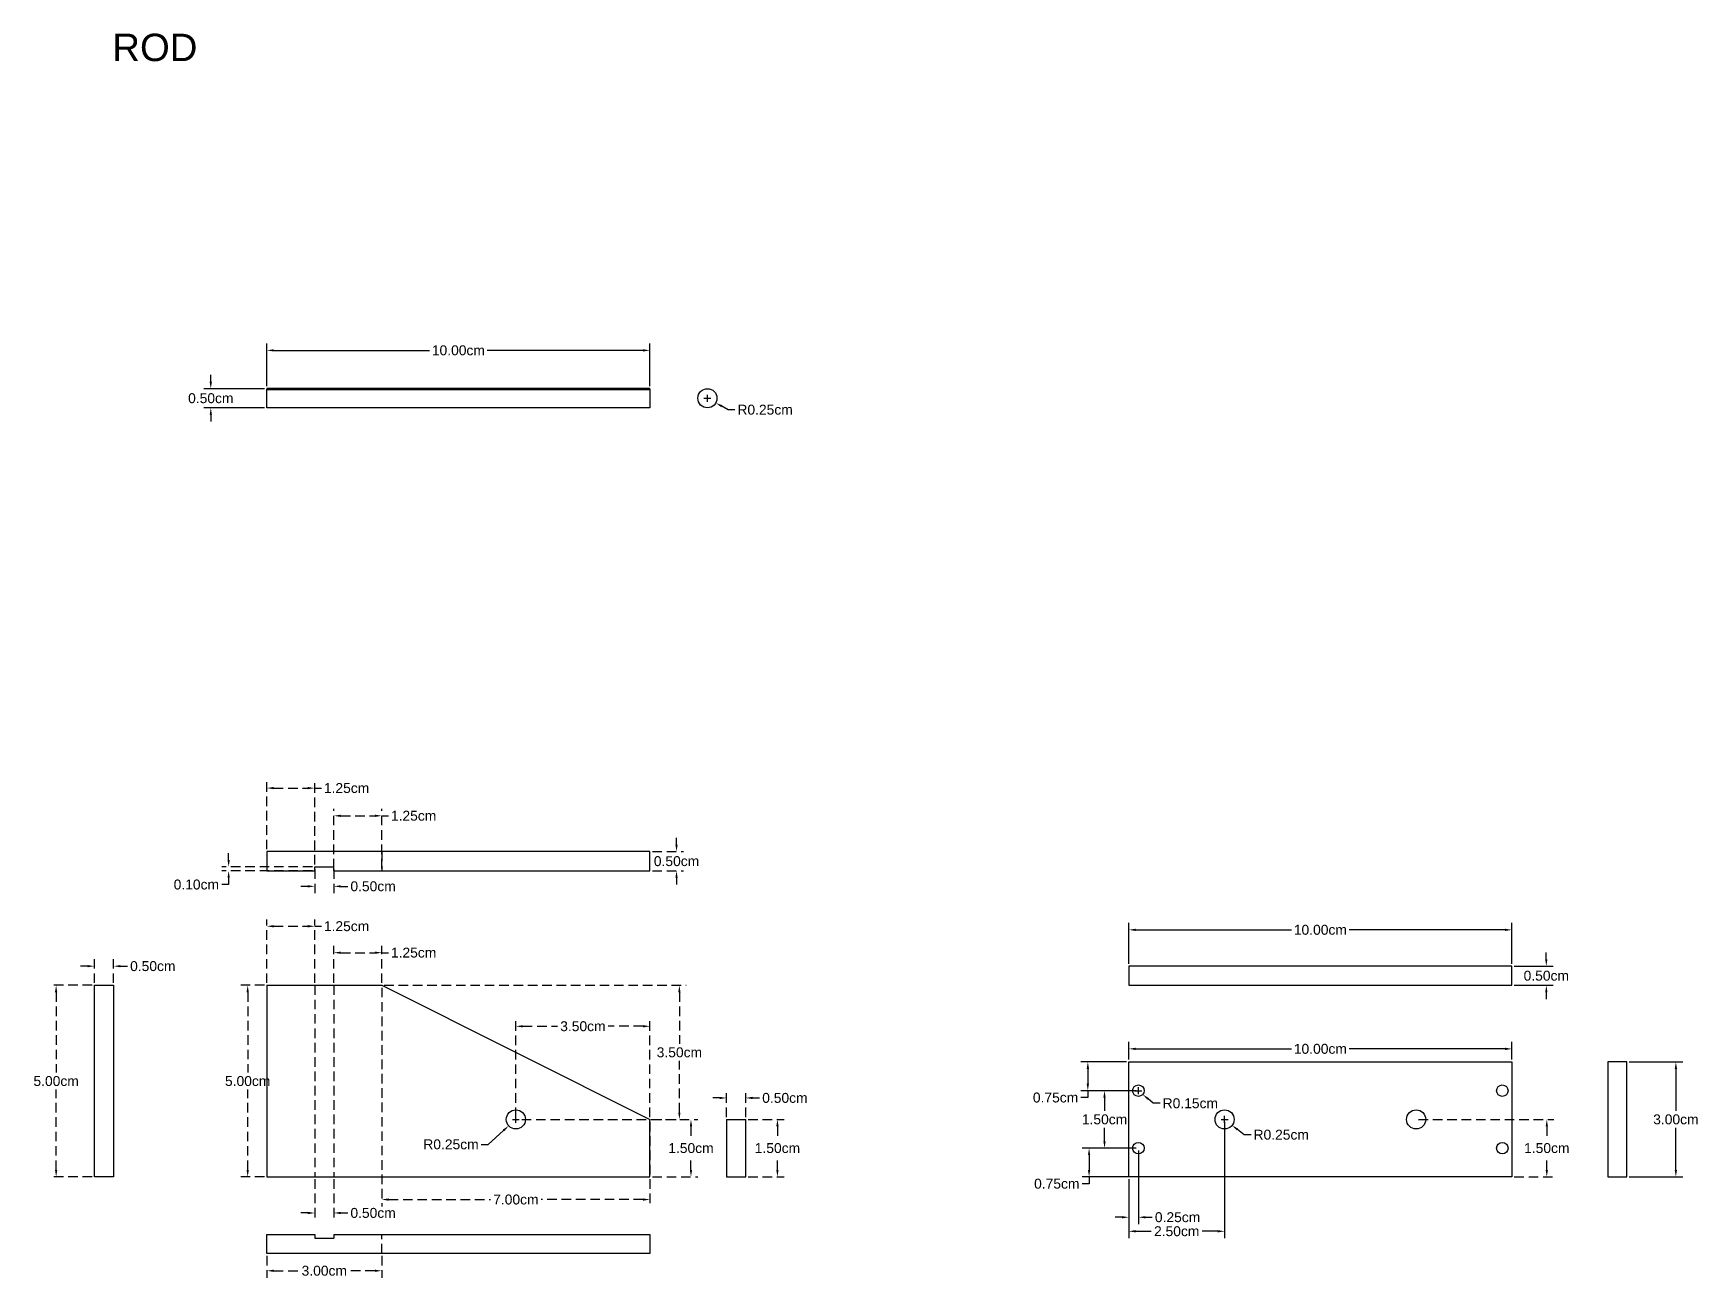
# Model space of a CAD drawing. Header units: inches. Extents: x 16 to 132, y 10 to 42.
# Drawn here: x 16.4 to 59.88, y 9.87 to 42.35 of the extents above; entities that cross this region are included whole.
import ezdxf

# ---------------------------------------------------------------- set-up
doc = ezdxf.new("R2010")
doc.units = ezdxf.units.IN
doc.header["$MEASUREMENT"] = 0
doc.linetypes.add('HIDDEN', pattern=[0.375, 0.25, -0.125])
doc.layers.add('dim', color=250, linetype='Continuous')
doc.styles.get("Standard").update_dxf_attribs({"font": 'arial.ttf'})
doc.dimstyles.get("Standard").update_dxf_attribs({"dimtxt": 0.2585, "dimasz": 0.18, "dimexe": 0.18, "dimexo": 0.0625, "dimgap": 0.09, "dimtad": 0, "dimtih": 1, "dimtoh": 1, "dimzin": 0, "dimdsep": 46, "dimtxsty": 'Standard', "dimcen": 0.09, "dimazin": 0, "dimtfac": 1, "dimtofl": 0, "dimtmove": 0, "dimatfit": 3, "dimfxl": 1, "dimtolj": 1, "dimtzin": 0, "dimlwd": 30, "dimarcsym": 0})

# ---------------------------------------------------------------- blocks, each defined once
blk = doc.blocks.new('*D1')
at = {"layer": 'Defpoints', "color": 0, "lineweight": -3, "transparency": 16777216}
for p in [(32.5, 34.074), (22.5, 33.074), (32.5, 33.074)]:
    blk.add_point(p, dxfattribs=at)
at = {"layer": 'dim', "color": 0, "lineweight": -2, "transparency": 16777216}
for p, q in [((22.5, 33.137), (22.5, 34.254)), ((32.5, 33.137), (32.5, 34.254))]:
    blk.add_line(p, q, dxfattribs=at)
at = {"layer": 'dim', "color": 0, "lineweight": 30, "transparency": 16777216}
for p, q in [((22.68, 34.074), (26.749, 34.074)), ((32.32, 34.074), (28.251, 34.074))]:
    blk.add_line(p, q, dxfattribs=at)
at = {"layer": 'dim', "color": 0, "lineweight": -3, "transparency": 16777216}
for points in [[(22.68, 34.104), (22.68, 34.044), (22.5, 34.074)], [(32.32, 34.104), (32.32, 34.044), (32.5, 34.074)]]:
    blk.add_solid(points, dxfattribs=at)
at = {"layer": 'dim', "color": 0, "transparency": 16777216, "insert": (27.5, 34.074), "char_height": 0.2585, "attachment_point": 5}
blk.add_mtext('\\A1;10.00cm', dxfattribs=at)
blk = doc.blocks.new('*D2')
at = {"layer": 'Defpoints', "color": 0, "lineweight": -3, "transparency": 16777216}
for p in [(22.5, 33.074), (21.037, 32.574), (22.5, 32.574)]:
    blk.add_point(p, dxfattribs=at)
at = {"layer": 'dim', "color": 0, "lineweight": -2, "transparency": 16777216}
for p, q in [((22.438, 33.074), (20.857, 33.074)), ((22.438, 32.574), (20.857, 32.574))]:
    blk.add_line(p, q, dxfattribs=at)
at = {"layer": 'dim', "color": 0, "lineweight": 30, "transparency": 16777216}
for p, q in [((21.037, 33.254), (21.037, 33.434)), ((21.037, 32.394), (21.037, 32.214))]:
    blk.add_line(p, q, dxfattribs=at)
at = {"layer": 'dim', "color": 0, "lineweight": -3, "transparency": 16777216}
for points in [[(21.007, 33.254), (21.067, 33.254), (21.037, 33.074)], [(21.007, 32.394), (21.067, 32.394), (21.037, 32.574)]]:
    blk.add_solid(points, dxfattribs=at)
at = {"layer": 'dim', "color": 0, "transparency": 16777216, "insert": (21.037, 32.824), "char_height": 0.2585, "attachment_point": 5}
blk.add_mtext('\\A1;0.50cm', dxfattribs=at)
blk = doc.blocks.new('*D3')
at = {"layer": 'Defpoints', "color": 0, "lineweight": -3, "transparency": 16777216}
for p in [(34, 32.824), (34.219, 32.703)]:
    blk.add_point(p, dxfattribs=at)
at = {"layer": 'dim', "color": 0, "lineweight": -2, "transparency": 16777216}
for p, q in [((33.91, 32.824), (34.09, 32.824)), ((34, 32.734), (34, 32.914))]:
    blk.add_line(p, q, dxfattribs=at)
at = {"layer": 'dim', "color": 0, "lineweight": 30, "transparency": 16777216}
for p, q in [((34.54, 32.525), (34.376, 32.616)), ((34.72, 32.525), (34.54, 32.525))]:
    blk.add_line(p, q, dxfattribs=at)
at = {"layer": 'dim', "color": 0, "lineweight": -3, "transparency": 16777216}
blk.add_solid([(34.39, 32.642), (34.361, 32.589), (34.219, 32.703)], dxfattribs=at)
at = {"layer": 'dim', "color": 0, "transparency": 16777216, "insert": (35.506, 32.525), "char_height": 0.2585, "attachment_point": 5}
blk.add_mtext('\\A1;R0.25cm', dxfattribs=at)
blk = doc.blocks.new('*D4')
at = {"layer": 'Defpoints', "color": 0, "linetype": 'HIDDEN', "lineweight": -3, "transparency": 16777216}
for p in [(23.75, 20.59), (24.25, 20.59), (24.25, 20.084)]:
    blk.add_point(p, dxfattribs=at)
at = {"layer": 'dim', "color": 0, "linetype": 'HIDDEN', "lineweight": -2, "transparency": 16777216}
for p, q in [((23.75, 20.527), (23.75, 19.904)), ((24.25, 20.527), (24.25, 19.904))]:
    blk.add_line(p, q, dxfattribs=at)
at = {"layer": 'dim', "color": 0, "linetype": 'HIDDEN', "lineweight": 30, "transparency": 16777216}
for p, q in [((23.57, 20.084), (23.39, 20.084)), ((24.43, 20.084), (24.61, 20.084))]:
    blk.add_line(p, q, dxfattribs=at)
at = {"layer": 'dim', "color": 0, "linetype": 'HIDDEN', "lineweight": -3, "transparency": 16777216}
for points in [[(23.57, 20.114), (23.57, 20.054), (23.75, 20.084)], [(24.43, 20.114), (24.43, 20.054), (24.25, 20.084)]]:
    blk.add_solid(points, dxfattribs=at)
at = {"layer": 'dim', "color": 0, "linetype": 'HIDDEN', "transparency": 16777216, "insert": (25.273, 20.084), "char_height": 0.2585, "attachment_point": 5}
blk.add_mtext('\\A1;0.50cm', dxfattribs=at)
blk = doc.blocks.new('*D5')
at = {"layer": 'Defpoints', "color": 0, "linetype": 'HIDDEN', "lineweight": -3, "transparency": 16777216}
for p in [(21.503, 20.49), (23.75, 20.59), (23.75, 20.49)]:
    blk.add_point(p, dxfattribs=at)
at = {"layer": 'dim', "color": 0, "linetype": 'HIDDEN', "lineweight": 30, "transparency": 16777216}
for p, q in [((21.503, 20.77), (21.503, 20.95)), ((21.503, 20.13), (21.323, 20.13)), ((21.503, 20.31), (21.503, 20.13))]:
    blk.add_line(p, q, dxfattribs=at)
at = {"layer": 'dim', "color": 0, "linetype": 'HIDDEN', "lineweight": -2, "transparency": 16777216}
for p, q in [((23.688, 20.59), (21.323, 20.59)), ((23.688, 20.49), (21.323, 20.49))]:
    blk.add_line(p, q, dxfattribs=at)
at = {"layer": 'dim', "color": 0, "linetype": 'HIDDEN', "lineweight": -3, "transparency": 16777216}
for points in [[(21.473, 20.77), (21.533, 20.77), (21.503, 20.59)], [(21.473, 20.31), (21.533, 20.31), (21.503, 20.49)]]:
    blk.add_solid(points, dxfattribs=at)
at = {"layer": 'dim', "color": 0, "linetype": 'HIDDEN', "transparency": 16777216, "insert": (20.66, 20.13), "char_height": 0.2585, "attachment_point": 5}
blk.add_mtext('\\A1;0.10cm', dxfattribs=at)
blk = doc.blocks.new('*D6')
at = {"layer": 'Defpoints', "color": 0, "linetype": 'HIDDEN', "lineweight": -3, "transparency": 16777216}
for p in [(32.5, 20.99), (32.5, 20.49), (33.194, 20.49)]:
    blk.add_point(p, dxfattribs=at)
at = {"layer": 'dim', "color": 0, "linetype": 'HIDDEN', "lineweight": 30, "transparency": 16777216}
for p, q in [((33.194, 21.17), (33.194, 21.35)), ((33.194, 20.31), (33.194, 20.13))]:
    blk.add_line(p, q, dxfattribs=at)
at = {"layer": 'dim', "color": 0, "linetype": 'HIDDEN', "lineweight": -2, "transparency": 16777216}
for p, q in [((32.563, 20.99), (33.374, 20.99)), ((32.563, 20.49), (33.374, 20.49))]:
    blk.add_line(p, q, dxfattribs=at)
at = {"layer": 'dim', "color": 0, "linetype": 'HIDDEN', "lineweight": -3, "transparency": 16777216}
for points in [[(33.164, 21.17), (33.224, 21.17), (33.194, 20.99)], [(33.164, 20.31), (33.224, 20.31), (33.194, 20.49)]]:
    blk.add_solid(points, dxfattribs=at)
at = {"layer": 'dim', "color": 0, "linetype": 'HIDDEN', "transparency": 16777216, "insert": (33.194, 20.74), "char_height": 0.2585, "attachment_point": 5}
blk.add_mtext('\\A1;0.50cm', dxfattribs=at)
blk = doc.blocks.new('*D7')
at = {"layer": 'Defpoints', "color": 0, "linetype": 'HIDDEN', "lineweight": -3, "transparency": 16777216}
for p in [(18, 17.5), (17, 12.5), (18, 12.5)]:
    blk.add_point(p, dxfattribs=at)
at = {"layer": 'dim', "color": 0, "linetype": 'HIDDEN', "lineweight": -2, "transparency": 16777216}
for p, q in [((17.938, 17.5), (16.82, 17.5)), ((17.938, 12.5), (16.82, 12.5))]:
    blk.add_line(p, q, dxfattribs=at)
at = {"layer": 'dim', "color": 0, "linetype": 'HIDDEN', "lineweight": 30, "transparency": 16777216}
for p, q in [((17, 17.32), (17, 15.222)), ((17, 12.68), (17, 14.778))]:
    blk.add_line(p, q, dxfattribs=at)
at = {"layer": 'dim', "color": 0, "linetype": 'HIDDEN', "lineweight": -3, "transparency": 16777216}
for points in [[(16.97, 17.32), (17.03, 17.32), (17, 17.5)], [(16.97, 12.68), (17.03, 12.68), (17, 12.5)]]:
    blk.add_solid(points, dxfattribs=at)
at = {"layer": 'dim', "color": 0, "linetype": 'HIDDEN', "transparency": 16777216, "insert": (17, 15), "char_height": 0.2585, "attachment_point": 5}
blk.add_mtext('\\A1;5.00cm', dxfattribs=at)
blk = doc.blocks.new('*D8')
at = {"layer": 'Defpoints', "color": 0, "linetype": 'HIDDEN', "lineweight": -3, "transparency": 16777216}
for p in [(18.5, 18), (18, 17.5), (18.5, 17.5)]:
    blk.add_point(p, dxfattribs=at)
at = {"layer": 'dim', "color": 0, "linetype": 'HIDDEN', "lineweight": 30, "transparency": 16777216}
for p, q in [((17.82, 18), (17.64, 18)), ((18.68, 18), (18.86, 18))]:
    blk.add_line(p, q, dxfattribs=at)
at = {"layer": 'dim', "color": 0, "linetype": 'HIDDEN', "lineweight": -2, "transparency": 16777216}
for p, q in [((18, 17.562), (18, 18.18)), ((18.5, 17.562), (18.5, 18.18))]:
    blk.add_line(p, q, dxfattribs=at)
at = {"layer": 'dim', "color": 0, "linetype": 'HIDDEN', "lineweight": -3, "transparency": 16777216}
for points in [[(17.82, 18.03), (17.82, 17.97), (18, 18)], [(18.68, 18.03), (18.68, 17.97), (18.5, 18)]]:
    blk.add_solid(points, dxfattribs=at)
at = {"layer": 'dim', "color": 0, "linetype": 'HIDDEN', "transparency": 16777216, "insert": (19.523, 18), "char_height": 0.2585, "attachment_point": 5}
blk.add_mtext('\\A1;0.50cm', dxfattribs=at)
blk = doc.blocks.new('*D9')
at = {"layer": 'Defpoints', "color": 0, "linetype": 'HIDDEN', "lineweight": -3, "transparency": 16777216}
for p in [(22.5, 17.5), (22, 12.5), (22.5, 12.5)]:
    blk.add_point(p, dxfattribs=at)
at = {"layer": 'dim', "color": 0, "linetype": 'HIDDEN', "lineweight": -2, "transparency": 16777216}
for p, q in [((22.438, 17.5), (21.82, 17.5)), ((22.438, 12.5), (21.82, 12.5))]:
    blk.add_line(p, q, dxfattribs=at)
at = {"layer": 'dim', "color": 0, "linetype": 'HIDDEN', "lineweight": 30, "transparency": 16777216}
for p, q in [((22, 17.32), (22, 15.222)), ((22, 12.68), (22, 14.778))]:
    blk.add_line(p, q, dxfattribs=at)
at = {"layer": 'dim', "color": 0, "linetype": 'HIDDEN', "lineweight": -3, "transparency": 16777216}
for points in [[(21.97, 17.32), (22.03, 17.32), (22, 17.5)], [(21.97, 12.68), (22.03, 12.68), (22, 12.5)]]:
    blk.add_solid(points, dxfattribs=at)
at = {"layer": 'dim', "color": 0, "linetype": 'HIDDEN', "transparency": 16777216, "insert": (22, 15), "char_height": 0.2585, "attachment_point": 5}
blk.add_mtext('\\A1;5.00cm', dxfattribs=at)
blk = doc.blocks.new('*D10')
at = {"layer": 'Defpoints', "color": 0, "lineweight": -3, "transparency": 16777216}
for p in [(29, 14), (28.814, 13.833)]:
    blk.add_point(p, dxfattribs=at)
at = {"layer": 'dim', "color": 0, "lineweight": -2, "transparency": 16777216}
for p, q in [((28.91, 14), (29.09, 14)), ((29, 13.91), (29, 14.09))]:
    blk.add_line(p, q, dxfattribs=at)
at = {"layer": 'dim', "color": 0, "lineweight": 30, "transparency": 16777216}
for p, q in [((28.273, 13.348), (28.68, 13.713)), ((28.093, 13.348), (28.273, 13.348))]:
    blk.add_line(p, q, dxfattribs=at)
at = {"layer": 'dim', "color": 0, "lineweight": -3, "transparency": 16777216}
blk.add_solid([(28.66, 13.735), (28.7, 13.691), (28.814, 13.833)], dxfattribs=at)
at = {"layer": 'dim', "color": 0, "transparency": 16777216, "insert": (27.307, 13.348), "char_height": 0.2585, "attachment_point": 5}
blk.add_mtext('\\A1;R0.25cm', dxfattribs=at)
blk = doc.blocks.new('*D11')
at = {"layer": 'Defpoints', "color": 0, "linetype": 'HIDDEN', "lineweight": -3, "transparency": 16777216}
for p in [(25.5, 17.5), (32.5, 14), (33.269, 14)]:
    blk.add_point(p, dxfattribs=at)
at = {"layer": 'dim', "color": 0, "linetype": 'HIDDEN', "lineweight": -2, "transparency": 16777216}
for p, q in [((25.563, 17.5), (33.449, 17.5)), ((32.563, 14), (33.449, 14))]:
    blk.add_line(p, q, dxfattribs=at)
at = {"layer": 'dim', "color": 0, "linetype": 'HIDDEN', "lineweight": 30, "transparency": 16777216}
for p, q in [((33.269, 17.32), (33.269, 15.972)), ((33.269, 14.18), (33.269, 15.528))]:
    blk.add_line(p, q, dxfattribs=at)
at = {"layer": 'dim', "color": 0, "linetype": 'HIDDEN', "lineweight": -3, "transparency": 16777216}
for points in [[(33.239, 17.32), (33.299, 17.32), (33.269, 17.5)], [(33.239, 14.18), (33.299, 14.18), (33.269, 14)]]:
    blk.add_solid(points, dxfattribs=at)
at = {"layer": 'dim', "color": 0, "linetype": 'HIDDEN', "transparency": 16777216, "insert": (33.269, 15.75), "char_height": 0.2585, "attachment_point": 5}
blk.add_mtext('\\A1;3.50cm', dxfattribs=at)
blk = doc.blocks.new('*D12')
at = {"layer": 'Defpoints', "color": 0, "linetype": 'HIDDEN', "lineweight": -3, "transparency": 16777216}
for p in [(25.5, 17.5), (32.5, 14), (32.5, 11.908)]:
    blk.add_point(p, dxfattribs=at)
at = {"layer": 'dim', "color": 0, "linetype": 'HIDDEN', "lineweight": -2, "transparency": 16777216}
for p, q in [((25.5, 17.438), (25.5, 11.728)), ((32.5, 13.938), (32.5, 11.728))]:
    blk.add_line(p, q, dxfattribs=at)
at = {"layer": 'dim', "color": 0, "linetype": 'HIDDEN', "lineweight": 30, "transparency": 16777216}
for p, q in [((25.68, 11.908), (28.338, 11.908)), ((32.32, 11.908), (29.662, 11.908))]:
    blk.add_line(p, q, dxfattribs=at)
at = {"layer": 'dim', "color": 0, "linetype": 'HIDDEN', "lineweight": -3, "transparency": 16777216}
for points in [[(25.68, 11.938), (25.68, 11.878), (25.5, 11.908)], [(32.32, 11.938), (32.32, 11.878), (32.5, 11.908)]]:
    blk.add_solid(points, dxfattribs=at)
at = {"layer": 'dim', "color": 0, "linetype": 'HIDDEN', "transparency": 16777216, "insert": (29, 11.908), "char_height": 0.2585, "attachment_point": 5}
blk.add_mtext('\\A1;7.00cm', dxfattribs=at)
blk = doc.blocks.new('*D13')
at = {"layer": 'Defpoints', "color": 0, "linetype": 'HIDDEN', "lineweight": -3, "transparency": 16777216}
for p in [(35, 14.56), (34.5, 14), (35, 14)]:
    blk.add_point(p, dxfattribs=at)
at = {"layer": 'dim', "color": 0, "linetype": 'HIDDEN', "lineweight": 30, "transparency": 16777216}
for p, q in [((34.32, 14.56), (34.14, 14.56)), ((35.18, 14.56), (35.36, 14.56))]:
    blk.add_line(p, q, dxfattribs=at)
at = {"layer": 'dim', "color": 0, "linetype": 'HIDDEN', "lineweight": -2, "transparency": 16777216}
for p, q in [((34.5, 14.062), (34.5, 14.74)), ((35, 14.062), (35, 14.74))]:
    blk.add_line(p, q, dxfattribs=at)
at = {"layer": 'dim', "color": 0, "linetype": 'HIDDEN', "lineweight": -3, "transparency": 16777216}
for points in [[(34.32, 14.59), (34.32, 14.53), (34.5, 14.56)], [(35.18, 14.59), (35.18, 14.53), (35, 14.56)]]:
    blk.add_solid(points, dxfattribs=at)
at = {"layer": 'dim', "color": 0, "linetype": 'HIDDEN', "transparency": 16777216, "insert": (36.023, 14.56), "char_height": 0.2585, "attachment_point": 5}
blk.add_mtext('\\A1;0.50cm', dxfattribs=at)
blk = doc.blocks.new('*D14')
at = {"layer": 'Defpoints', "color": 0, "linetype": 'HIDDEN', "lineweight": -3, "transparency": 16777216}
for p in [(35, 14), (35, 12.5), (35.828, 12.5)]:
    blk.add_point(p, dxfattribs=at)
at = {"layer": 'dim', "color": 0, "linetype": 'HIDDEN', "lineweight": -2, "transparency": 16777216}
for p, q in [((35.063, 14), (36.008, 14)), ((35.063, 12.5), (36.008, 12.5))]:
    blk.add_line(p, q, dxfattribs=at)
at = {"layer": 'dim', "color": 0, "linetype": 'HIDDEN', "lineweight": 30, "transparency": 16777216}
for p, q in [((35.828, 13.82), (35.828, 13.472)), ((35.828, 12.68), (35.828, 13.028))]:
    blk.add_line(p, q, dxfattribs=at)
at = {"layer": 'dim', "color": 0, "linetype": 'HIDDEN', "lineweight": -3, "transparency": 16777216}
for points in [[(35.798, 13.82), (35.858, 13.82), (35.828, 14)], [(35.798, 12.68), (35.858, 12.68), (35.828, 12.5)]]:
    blk.add_solid(points, dxfattribs=at)
at = {"layer": 'dim', "color": 0, "linetype": 'HIDDEN', "transparency": 16777216, "insert": (35.828, 13.25), "char_height": 0.2585, "attachment_point": 5}
blk.add_mtext('\\A1;1.50cm', dxfattribs=at)
blk = doc.blocks.new('*D15')
at = {"layer": 'Defpoints', "color": 0, "linetype": 'HIDDEN', "lineweight": -3, "transparency": 16777216}
for p in [(22.5, 10.5), (25.5, 10.5), (25.5, 10.049)]:
    blk.add_point(p, dxfattribs=at)
at = {"layer": 'dim', "color": 0, "linetype": 'HIDDEN', "lineweight": -2, "transparency": 16777216}
for p, q in [((22.5, 10.438), (22.5, 9.869)), ((25.5, 10.438), (25.5, 9.869))]:
    blk.add_line(p, q, dxfattribs=at)
at = {"layer": 'dim', "color": 0, "linetype": 'HIDDEN', "lineweight": 30, "transparency": 16777216}
for p, q in [((22.68, 10.049), (23.337, 10.049)), ((25.32, 10.049), (24.663, 10.049))]:
    blk.add_line(p, q, dxfattribs=at)
at = {"layer": 'dim', "color": 0, "linetype": 'HIDDEN', "lineweight": -3, "transparency": 16777216}
for points in [[(22.68, 10.079), (22.68, 10.019), (22.5, 10.049)], [(25.32, 10.079), (25.32, 10.019), (25.5, 10.049)]]:
    blk.add_solid(points, dxfattribs=at)
at = {"layer": 'dim', "color": 0, "linetype": 'HIDDEN', "transparency": 16777216, "insert": (24, 10.049), "char_height": 0.2585, "attachment_point": 5}
blk.add_mtext('\\A1;3.00cm', dxfattribs=at)
blk = doc.blocks.new('*D16')
at = {"layer": 'Defpoints', "color": 0, "lineweight": -3, "transparency": 16777216}
for p in [(55, 18.948), (45, 18), (55, 18)]:
    blk.add_point(p, dxfattribs=at)
at = {"layer": 'dim', "color": 0, "lineweight": -2, "transparency": 16777216}
for p, q in [((45, 18.062), (45, 19.128)), ((55, 18.062), (55, 19.128))]:
    blk.add_line(p, q, dxfattribs=at)
at = {"layer": 'dim', "color": 0, "lineweight": 30, "transparency": 16777216}
for p, q in [((45.18, 18.948), (49.249, 18.948)), ((54.82, 18.948), (50.751, 18.948))]:
    blk.add_line(p, q, dxfattribs=at)
at = {"layer": 'dim', "color": 0, "lineweight": -3, "transparency": 16777216}
for points in [[(45.18, 18.978), (45.18, 18.918), (45, 18.948)], [(54.82, 18.978), (54.82, 18.918), (55, 18.948)]]:
    blk.add_solid(points, dxfattribs=at)
at = {"layer": 'dim', "color": 0, "transparency": 16777216, "insert": (50, 18.948), "char_height": 0.2585, "attachment_point": 5}
blk.add_mtext('\\A1;10.00cm', dxfattribs=at)
blk = doc.blocks.new('*D17')
at = {"layer": 'Defpoints', "color": 0, "lineweight": -3, "transparency": 16777216}
for p in [(55, 18), (55.898, 18), (55, 17.5)]:
    blk.add_point(p, dxfattribs=at)
at = {"layer": 'dim', "color": 0, "lineweight": 30, "transparency": 16777216}
for p, q in [((55.898, 18.18), (55.898, 18.36)), ((55.898, 17.32), (55.898, 17.14))]:
    blk.add_line(p, q, dxfattribs=at)
at = {"layer": 'dim', "color": 0, "lineweight": -2, "transparency": 16777216}
for p, q in [((55.063, 18), (56.078, 18)), ((55.063, 17.5), (56.078, 17.5))]:
    blk.add_line(p, q, dxfattribs=at)
at = {"layer": 'dim', "color": 0, "lineweight": -3, "transparency": 16777216}
for points in [[(55.868, 18.18), (55.928, 18.18), (55.898, 18)], [(55.868, 17.32), (55.928, 17.32), (55.898, 17.5)]]:
    blk.add_solid(points, dxfattribs=at)
at = {"layer": 'dim', "color": 0, "transparency": 16777216, "insert": (55.898, 17.75), "char_height": 0.2585, "attachment_point": 5}
blk.add_mtext('\\A1;0.50cm', dxfattribs=at)
blk = doc.blocks.new('*D18')
at = {"layer": 'Defpoints', "color": 0, "lineweight": -3, "transparency": 16777216}
for p in [(55, 15.841), (45, 15.5), (55, 15.5)]:
    blk.add_point(p, dxfattribs=at)
at = {"layer": 'dim', "color": 0, "lineweight": -2, "transparency": 16777216}
for p, q in [((45, 15.562), (45, 16.021)), ((55, 15.562), (55, 16.021))]:
    blk.add_line(p, q, dxfattribs=at)
at = {"layer": 'dim', "color": 0, "lineweight": 30, "transparency": 16777216}
for p, q in [((45.18, 15.841), (49.249, 15.841)), ((54.82, 15.841), (50.751, 15.841))]:
    blk.add_line(p, q, dxfattribs=at)
at = {"layer": 'dim', "color": 0, "lineweight": -3, "transparency": 16777216}
for points in [[(45.18, 15.871), (45.18, 15.811), (45, 15.841)], [(54.82, 15.871), (54.82, 15.811), (55, 15.841)]]:
    blk.add_solid(points, dxfattribs=at)
at = {"layer": 'dim', "color": 0, "transparency": 16777216, "insert": (50, 15.841), "char_height": 0.2585, "attachment_point": 5}
blk.add_mtext('\\A1;10.00cm', dxfattribs=at)
blk = doc.blocks.new('*D19')
at = {"layer": 'Defpoints', "color": 0, "lineweight": -3, "transparency": 16777216}
for p in [(45.25, 14.75), (45.364, 14.653)]:
    blk.add_point(p, dxfattribs=at)
at = {"layer": 'dim', "color": 0, "lineweight": -2, "transparency": 16777216}
for p, q in [((45.25, 14.66), (45.25, 14.84)), ((45.16, 14.75), (45.34, 14.75))]:
    blk.add_line(p, q, dxfattribs=at)
at = {"layer": 'dim', "color": 0, "lineweight": 30, "transparency": 16777216}
for p, q in [((45.639, 14.42), (45.502, 14.536)), ((45.819, 14.42), (45.639, 14.42))]:
    blk.add_line(p, q, dxfattribs=at)
at = {"layer": 'dim', "color": 0, "lineweight": -3, "transparency": 16777216}
blk.add_solid([(45.521, 14.559), (45.482, 14.514), (45.364, 14.653)], dxfattribs=at)
at = {"layer": 'dim', "color": 0, "transparency": 16777216, "insert": (46.606, 14.42), "char_height": 0.2585, "attachment_point": 5}
blk.add_mtext('\\A1;R0.15cm', dxfattribs=at)
blk = doc.blocks.new('*D20')
at = {"layer": 'Defpoints', "color": 0, "lineweight": -3, "transparency": 16777216}
for p in [(47.5, 14), (47.697, 13.846)]:
    blk.add_point(p, dxfattribs=at)
at = {"layer": 'dim', "color": 0, "lineweight": -2, "transparency": 16777216}
for p, q in [((47.41, 14), (47.59, 14)), ((47.5, 13.91), (47.5, 14.09))]:
    blk.add_line(p, q, dxfattribs=at)
at = {"layer": 'dim', "color": 0, "lineweight": 30, "transparency": 16777216}
for p, q in [((48.012, 13.6), (47.839, 13.735)), ((48.192, 13.6), (48.012, 13.6))]:
    blk.add_line(p, q, dxfattribs=at)
at = {"layer": 'dim', "color": 0, "lineweight": -3, "transparency": 16777216}
blk.add_solid([(47.857, 13.759), (47.82, 13.712), (47.697, 13.846)], dxfattribs=at)
at = {"layer": 'dim', "color": 0, "transparency": 16777216, "insert": (48.979, 13.6), "char_height": 0.2585, "attachment_point": 5}
blk.add_mtext('\\A1;R0.25cm', dxfattribs=at)
blk = doc.blocks.new('*D21')
at = {"layer": 'Defpoints', "color": 0, "linetype": 'HIDDEN', "lineweight": -3, "transparency": 16777216}
for p in [(25.5, 21.925), (24.25, 20.49), (25.5, 20.49)]:
    blk.add_point(p, dxfattribs=at)
at = {"layer": 'dim', "color": 0, "linetype": 'HIDDEN', "lineweight": -2, "transparency": 16777216}
for p, q in [((24.25, 20.552), (24.25, 22.105)), ((25.5, 20.552), (25.5, 22.105))]:
    blk.add_line(p, q, dxfattribs=at)
at = {"layer": 'dim', "color": 0, "linetype": 'HIDDEN', "lineweight": 30, "transparency": 16777216}
for p, q in [((24.43, 21.925), (25.32, 21.925)), ((25.5, 21.925), (25.68, 21.925))]:
    blk.add_line(p, q, dxfattribs=at)
at = {"layer": 'dim', "color": 0, "linetype": 'HIDDEN', "lineweight": -3, "transparency": 16777216}
for points in [[(24.43, 21.955), (24.43, 21.895), (24.25, 21.925)], [(25.32, 21.955), (25.32, 21.895), (25.5, 21.925)]]:
    blk.add_solid(points, dxfattribs=at)
at = {"layer": 'dim', "color": 0, "linetype": 'HIDDEN', "transparency": 16777216, "insert": (26.331, 21.925), "char_height": 0.2585, "attachment_point": 5}
blk.add_mtext('\\A1;1.25cm', dxfattribs=at)
blk = doc.blocks.new('*D22')
at = {"layer": 'Defpoints', "color": 0, "linetype": 'HIDDEN', "lineweight": -3, "transparency": 16777216}
for p in [(25.5, 18.352), (24.25, 17.5), (25.5, 17.5)]:
    blk.add_point(p, dxfattribs=at)
at = {"layer": 'dim', "color": 0, "linetype": 'HIDDEN', "lineweight": -2, "transparency": 16777216}
for p, q in [((24.25, 17.562), (24.25, 18.532)), ((25.5, 17.562), (25.5, 18.532))]:
    blk.add_line(p, q, dxfattribs=at)
at = {"layer": 'dim', "color": 0, "linetype": 'HIDDEN', "lineweight": 30, "transparency": 16777216}
for p, q in [((24.43, 18.352), (25.32, 18.352)), ((25.5, 18.352), (25.68, 18.352))]:
    blk.add_line(p, q, dxfattribs=at)
at = {"layer": 'dim', "color": 0, "linetype": 'HIDDEN', "lineweight": -3, "transparency": 16777216}
for points in [[(24.43, 18.382), (24.43, 18.322), (24.25, 18.352)], [(25.32, 18.382), (25.32, 18.322), (25.5, 18.352)]]:
    blk.add_solid(points, dxfattribs=at)
at = {"layer": 'dim', "color": 0, "linetype": 'HIDDEN', "transparency": 16777216, "insert": (26.331, 18.352), "char_height": 0.2585, "attachment_point": 5}
blk.add_mtext('\\A1;1.25cm', dxfattribs=at)
blk = doc.blocks.new('*D23')
at = {"layer": 'Defpoints', "color": 0, "lineweight": -3, "transparency": 16777216}
for p in [(45.25, 13.25), (45, 12.5), (45.25, 11.446)]:
    blk.add_point(p, dxfattribs=at)
at = {"layer": 'dim', "color": 0, "lineweight": -2, "transparency": 16777216}
for p, q in [((45.25, 13.188), (45.25, 11.266)), ((45, 12.438), (45, 11.266))]:
    blk.add_line(p, q, dxfattribs=at)
at = {"layer": 'dim', "color": 0, "lineweight": 30, "transparency": 16777216}
for p, q in [((44.82, 11.446), (44.64, 11.446)), ((45.43, 11.446), (45.61, 11.446))]:
    blk.add_line(p, q, dxfattribs=at)
at = {"layer": 'dim', "color": 0, "lineweight": -3, "transparency": 16777216}
for points in [[(44.82, 11.476), (44.82, 11.416), (45, 11.446)], [(45.43, 11.476), (45.43, 11.416), (45.25, 11.446)]]:
    blk.add_solid(points, dxfattribs=at)
at = {"layer": 'dim', "color": 0, "transparency": 16777216, "insert": (46.273, 11.446), "char_height": 0.2585, "attachment_point": 5}
blk.add_mtext('\\A1;0.25cm', dxfattribs=at)
blk = doc.blocks.new('*D24')
at = {"layer": 'Defpoints', "color": 0, "lineweight": -3, "transparency": 16777216}
for p in [(47.5, 14), (45, 12.5), (47.5, 11.08)]:
    blk.add_point(p, dxfattribs=at)
at = {"layer": 'dim', "color": 0, "lineweight": -2, "transparency": 16777216}
for p, q in [((47.5, 13.938), (47.5, 10.9)), ((45, 12.438), (45, 10.9))]:
    blk.add_line(p, q, dxfattribs=at)
at = {"layer": 'dim', "color": 0, "lineweight": 30, "transparency": 16777216}
for p, q in [((45.18, 11.08), (45.585, 11.08)), ((47.32, 11.08), (46.915, 11.08))]:
    blk.add_line(p, q, dxfattribs=at)
at = {"layer": 'dim', "color": 0, "lineweight": -3, "transparency": 16777216}
for points in [[(45.18, 11.11), (45.18, 11.05), (45, 11.08)], [(47.32, 11.11), (47.32, 11.05), (47.5, 11.08)]]:
    blk.add_solid(points, dxfattribs=at)
at = {"layer": 'dim', "color": 0, "transparency": 16777216, "insert": (46.25, 11.08), "char_height": 0.2585, "attachment_point": 5}
blk.add_mtext('\\A1;2.50cm', dxfattribs=at)
blk = doc.blocks.new('*D25')
at = {"layer": 'Defpoints', "color": 0, "lineweight": -3, "transparency": 16777216}
for p in [(45, 15.5), (43.931, 14.75), (45.25, 14.75)]:
    blk.add_point(p, dxfattribs=at)
at = {"layer": 'dim', "color": 0, "lineweight": -2, "transparency": 16777216}
for p, q in [((44.938, 15.5), (43.751, 15.5)), ((45.188, 14.75), (43.751, 14.75))]:
    blk.add_line(p, q, dxfattribs=at)
at = {"layer": 'dim', "color": 0, "lineweight": 30, "transparency": 16777216}
for p, q in [((43.931, 15.32), (43.931, 14.93)), ((43.931, 14.57), (43.751, 14.57)), ((43.931, 14.75), (43.931, 14.57))]:
    blk.add_line(p, q, dxfattribs=at)
at = {"layer": 'dim', "color": 0, "lineweight": -3, "transparency": 16777216}
for points in [[(43.901, 15.32), (43.961, 15.32), (43.931, 15.5)], [(43.901, 14.93), (43.961, 14.93), (43.931, 14.75)]]:
    blk.add_solid(points, dxfattribs=at)
at = {"layer": 'dim', "color": 0, "transparency": 16777216, "insert": (43.088, 14.57), "char_height": 0.2585, "attachment_point": 5}
blk.add_mtext('\\A1;0.75cm', dxfattribs=at)
blk = doc.blocks.new('*D26')
at = {"layer": 'Defpoints', "color": 0, "lineweight": -3, "transparency": 16777216}
for p in [(45.25, 14.75), (44.366, 13.25), (45.25, 13.25)]:
    blk.add_point(p, dxfattribs=at)
at = {"layer": 'dim', "color": 0, "lineweight": -2, "transparency": 16777216}
for p, q in [((45.188, 14.75), (44.186, 14.75)), ((45.188, 13.25), (44.186, 13.25))]:
    blk.add_line(p, q, dxfattribs=at)
at = {"layer": 'dim', "color": 0, "lineweight": 30, "transparency": 16777216}
for p, q in [((44.366, 14.57), (44.366, 14.222)), ((44.366, 13.43), (44.366, 13.778))]:
    blk.add_line(p, q, dxfattribs=at)
at = {"layer": 'dim', "color": 0, "lineweight": -3, "transparency": 16777216}
for points in [[(44.336, 14.57), (44.396, 14.57), (44.366, 14.75)], [(44.336, 13.43), (44.396, 13.43), (44.366, 13.25)]]:
    blk.add_solid(points, dxfattribs=at)
at = {"layer": 'dim', "color": 0, "transparency": 16777216, "insert": (44.366, 14), "char_height": 0.2585, "attachment_point": 5}
blk.add_mtext('\\A1;1.50cm', dxfattribs=at)
blk = doc.blocks.new('*D27')
at = {"layer": 'Defpoints', "color": 0, "lineweight": -3, "transparency": 16777216}
for p in [(45.25, 13.25), (43.963, 12.5), (45.25, 12.5)]:
    blk.add_point(p, dxfattribs=at)
at = {"layer": 'dim', "color": 0, "lineweight": -2, "transparency": 16777216}
for p, q in [((45.188, 13.25), (43.783, 13.25)), ((45.188, 12.5), (43.783, 12.5))]:
    blk.add_line(p, q, dxfattribs=at)
at = {"layer": 'dim', "color": 0, "lineweight": 30, "transparency": 16777216}
for p, q in [((43.963, 13.07), (43.963, 12.68)), ((43.963, 12.32), (43.783, 12.32)), ((43.963, 12.5), (43.963, 12.32))]:
    blk.add_line(p, q, dxfattribs=at)
at = {"layer": 'dim', "color": 0, "lineweight": -3, "transparency": 16777216}
for points in [[(43.933, 13.07), (43.993, 13.07), (43.963, 13.25)], [(43.933, 12.68), (43.993, 12.68), (43.963, 12.5)]]:
    blk.add_solid(points, dxfattribs=at)
at = {"layer": 'dim', "color": 0, "transparency": 16777216, "insert": (43.12, 12.32), "char_height": 0.2585, "attachment_point": 5}
blk.add_mtext('\\A1;0.75cm', dxfattribs=at)
blk = doc.blocks.new('*D28')
at = {"layer": 'Defpoints', "color": 0, "lineweight": -3, "transparency": 16777216}
for p in [(58, 15.5), (58, 12.5), (59.28, 12.5)]:
    blk.add_point(p, dxfattribs=at)
at = {"layer": 'dim', "color": 0, "lineweight": -2, "transparency": 16777216}
for p, q in [((58.063, 15.5), (59.46, 15.5)), ((58.063, 12.5), (59.46, 12.5))]:
    blk.add_line(p, q, dxfattribs=at)
at = {"layer": 'dim', "color": 0, "lineweight": 30, "transparency": 16777216}
for p, q in [((59.28, 15.32), (59.28, 14.222)), ((59.28, 12.68), (59.28, 13.778))]:
    blk.add_line(p, q, dxfattribs=at)
at = {"layer": 'dim', "color": 0, "lineweight": -3, "transparency": 16777216}
for points in [[(59.25, 15.32), (59.31, 15.32), (59.28, 15.5)], [(59.25, 12.68), (59.31, 12.68), (59.28, 12.5)]]:
    blk.add_solid(points, dxfattribs=at)
at = {"layer": 'dim', "color": 0, "transparency": 16777216, "insert": (59.28, 14), "char_height": 0.2585, "attachment_point": 5}
blk.add_mtext('\\A1;3.00cm', dxfattribs=at)
blk = doc.blocks.new('*D49')
at = {"layer": 'Defpoints', "color": 0, "linetype": 'HIDDEN', "lineweight": -3, "transparency": 16777216}
for p in [(23.75, 19.042), (22.5, 17.5), (23.75, 17.5)]:
    blk.add_point(p, dxfattribs=at)
at = {"layer": 'dim', "color": 0, "linetype": 'HIDDEN', "lineweight": -2, "transparency": 16777216}
for p, q in [((22.5, 17.562), (22.5, 19.222)), ((23.75, 17.562), (23.75, 19.222))]:
    blk.add_line(p, q, dxfattribs=at)
at = {"layer": 'dim', "color": 0, "linetype": 'HIDDEN', "lineweight": 30, "transparency": 16777216}
for p, q in [((22.68, 19.042), (23.57, 19.042)), ((23.75, 19.042), (23.93, 19.042))]:
    blk.add_line(p, q, dxfattribs=at)
at = {"layer": 'dim', "color": 0, "linetype": 'HIDDEN', "lineweight": -3, "transparency": 16777216}
for points in [[(22.68, 19.072), (22.68, 19.012), (22.5, 19.042)], [(23.57, 19.072), (23.57, 19.012), (23.75, 19.042)]]:
    blk.add_solid(points, dxfattribs=at)
at = {"layer": 'dim', "color": 0, "linetype": 'HIDDEN', "transparency": 16777216, "insert": (24.581, 19.042), "char_height": 0.2585, "attachment_point": 5}
blk.add_mtext('\\A1;1.25cm', dxfattribs=at)
blk = doc.blocks.new('*D50')
at = {"layer": 'Defpoints', "color": 0, "linetype": 'HIDDEN', "lineweight": -3, "transparency": 16777216}
for p in [(23.75, 12.5), (24.25, 12.5), (24.25, 11.558)]:
    blk.add_point(p, dxfattribs=at)
at = {"layer": 'dim', "color": 0, "linetype": 'HIDDEN', "lineweight": -2, "transparency": 16777216}
for p, q in [((23.75, 12.438), (23.75, 11.378)), ((24.25, 12.438), (24.25, 11.378))]:
    blk.add_line(p, q, dxfattribs=at)
at = {"layer": 'dim', "color": 0, "linetype": 'HIDDEN', "lineweight": 30, "transparency": 16777216}
for p, q in [((23.57, 11.558), (23.39, 11.558)), ((24.43, 11.558), (24.61, 11.558))]:
    blk.add_line(p, q, dxfattribs=at)
at = {"layer": 'dim', "color": 0, "linetype": 'HIDDEN', "lineweight": -3, "transparency": 16777216}
for points in [[(23.57, 11.588), (23.57, 11.528), (23.75, 11.558)], [(24.43, 11.588), (24.43, 11.528), (24.25, 11.558)]]:
    blk.add_solid(points, dxfattribs=at)
at = {"layer": 'dim', "color": 0, "linetype": 'HIDDEN', "transparency": 16777216, "insert": (25.273, 11.558), "char_height": 0.2585, "attachment_point": 5}
blk.add_mtext('\\A1;0.50cm', dxfattribs=at)
blk = doc.blocks.new('*D51')
at = {"layer": 'Defpoints', "color": 0, "linetype": 'HIDDEN', "lineweight": -3, "transparency": 16777216}
for p in [(23.75, 22.648), (22.5, 20.99), (23.75, 20.59)]:
    blk.add_point(p, dxfattribs=at)
at = {"layer": 'dim', "color": 0, "linetype": 'HIDDEN', "lineweight": -2, "transparency": 16777216}
for p, q in [((22.5, 21.052), (22.5, 22.828)), ((23.75, 20.652), (23.75, 22.828))]:
    blk.add_line(p, q, dxfattribs=at)
at = {"layer": 'dim', "color": 0, "linetype": 'HIDDEN', "lineweight": 30, "transparency": 16777216}
for p, q in [((22.68, 22.648), (23.57, 22.648)), ((23.75, 22.648), (23.93, 22.648))]:
    blk.add_line(p, q, dxfattribs=at)
at = {"layer": 'dim', "color": 0, "linetype": 'HIDDEN', "lineweight": -3, "transparency": 16777216}
for points in [[(22.68, 22.678), (22.68, 22.618), (22.5, 22.648)], [(23.57, 22.678), (23.57, 22.618), (23.75, 22.648)]]:
    blk.add_solid(points, dxfattribs=at)
at = {"layer": 'dim', "color": 0, "linetype": 'HIDDEN', "transparency": 16777216, "insert": (24.581, 22.648), "char_height": 0.2585, "attachment_point": 5}
blk.add_mtext('\\A1;1.25cm', dxfattribs=at)
blk = doc.blocks.new('*D63')
at = {"layer": 'Defpoints', "color": 0, "linetype": 'HIDDEN', "lineweight": -3, "transparency": 16777216}
for p in [(32.5, 16.431), (29, 14), (32.5, 12.5)]:
    blk.add_point(p, dxfattribs=at)
at = {"layer": 'dim', "color": 0, "linetype": 'HIDDEN', "lineweight": -2, "transparency": 16777216}
for p, q in [((29, 14.062), (29, 16.611)), ((32.5, 12.562), (32.5, 16.611))]:
    blk.add_line(p, q, dxfattribs=at)
at = {"layer": 'dim', "color": 0, "linetype": 'HIDDEN', "lineweight": 30, "transparency": 16777216}
for p, q in [((29.18, 16.431), (30.087, 16.431)), ((32.32, 16.431), (31.413, 16.431))]:
    blk.add_line(p, q, dxfattribs=at)
at = {"layer": 'dim', "color": 0, "linetype": 'HIDDEN', "lineweight": -3, "transparency": 16777216}
for points in [[(29.18, 16.461), (29.18, 16.401), (29, 16.431)], [(32.32, 16.461), (32.32, 16.401), (32.5, 16.431)]]:
    blk.add_solid(points, dxfattribs=at)
at = {"layer": 'dim', "color": 0, "linetype": 'HIDDEN', "lineweight": -3, "transparency": 16777216, "insert": (30.75, 16.431), "char_height": 0.2585, "attachment_point": 5}
blk.add_mtext('\\A1;3.50cm', dxfattribs=at)
blk = doc.blocks.new('*D64')
at = {"layer": 'Defpoints', "color": 0, "linetype": 'HIDDEN', "lineweight": -3, "transparency": 16777216}
for p in [(52.5, 14), (55, 12.5), (55.911, 12.5)]:
    blk.add_point(p, dxfattribs=at)
at = {"layer": 'dim', "color": 0, "linetype": 'HIDDEN', "lineweight": -2, "transparency": 16777216}
for p, q in [((52.563, 14), (56.091, 14)), ((55.063, 12.5), (56.091, 12.5))]:
    blk.add_line(p, q, dxfattribs=at)
at = {"layer": 'dim', "color": 0, "linetype": 'HIDDEN', "lineweight": 30, "transparency": 16777216}
for p, q in [((55.911, 13.82), (55.911, 13.472)), ((55.911, 12.68), (55.911, 13.028))]:
    blk.add_line(p, q, dxfattribs=at)
at = {"layer": 'dim', "color": 0, "linetype": 'HIDDEN', "lineweight": -3, "transparency": 16777216}
for points in [[(55.881, 13.82), (55.941, 13.82), (55.911, 14)], [(55.881, 12.68), (55.941, 12.68), (55.911, 12.5)]]:
    blk.add_solid(points, dxfattribs=at)
at = {"layer": 'dim', "color": 0, "linetype": 'HIDDEN', "lineweight": -3, "transparency": 16777216, "insert": (55.911, 13.25), "char_height": 0.2585, "attachment_point": 5}
blk.add_mtext('\\A1;1.50cm', dxfattribs=at)
blk = doc.blocks.new('*D65')
at = {"layer": 'Defpoints', "color": 0, "linetype": 'HIDDEN', "lineweight": -3, "transparency": 16777216}
for p in [(29.09, 14), (32.5, 12.5), (33.571, 12.5)]:
    blk.add_point(p, dxfattribs=at)
at = {"layer": 'dim', "color": 0, "linetype": 'HIDDEN', "lineweight": -2, "transparency": 16777216}
for p, q in [((29.152, 14), (33.751, 14)), ((32.563, 12.5), (33.751, 12.5))]:
    blk.add_line(p, q, dxfattribs=at)
at = {"layer": 'dim', "color": 0, "linetype": 'HIDDEN', "lineweight": 30, "transparency": 16777216}
for p, q in [((33.571, 13.82), (33.571, 13.472)), ((33.571, 12.68), (33.571, 13.028))]:
    blk.add_line(p, q, dxfattribs=at)
at = {"layer": 'dim', "color": 0, "linetype": 'HIDDEN', "lineweight": -3, "transparency": 16777216}
for points in [[(33.541, 13.82), (33.601, 13.82), (33.571, 14)], [(33.541, 12.68), (33.601, 12.68), (33.571, 12.5)]]:
    blk.add_solid(points, dxfattribs=at)
at = {"layer": 'dim', "color": 0, "linetype": 'HIDDEN', "lineweight": -3, "transparency": 16777216, "insert": (33.571, 13.25), "char_height": 0.2585, "attachment_point": 5}
blk.add_mtext('\\A1;1.50cm', dxfattribs=at)

msp = doc.modelspace()

# ---------------------------------------------------------------- linework, layer by layer
at = {"linetype": 'ByBlock', "lineweight": 70}
msp.add_line((22.5, 33.074), (32.5, 33.074), dxfattribs=at)
for p, q in [((22.5, 32.574), (22.5, 33.074)), ((32.5, 33.074), (32.5, 32.574)), ((32.5, 32.574), (22.5, 32.574)), ((32.5, 20.99), (22.5, 20.99)), ((22.5, 20.99), (22.5, 20.49)), ((32.5, 20.49), (32.5, 20.99)), ((22.5, 20.49), (23.75, 20.49)), ((23.75, 20.49), (23.75, 20.59)), ((23.75, 20.59), (24.25, 20.59)), ((24.25, 20.49), (24.25, 20.59)), ((24.25, 20.49), (32.5, 20.49)), ((55, 18), (45, 18)), ((45, 18), (45, 17.5)), ((55, 17.5), (55, 18)), ((18, 12.5), (18, 17.5)), ((18, 17.5), (18.5, 17.5)), ((18.5, 17.5), (18.5, 12.5)), ((22.5, 17.5), (22.5, 12.5)), ((22.5, 17.5), (25.5, 17.5)), ((25.5, 17.5), (32.5, 14)), ((45, 17.5), (55, 17.5)), ((45, 12.5), (45, 15.5)), ((45, 15.5), (55, 15.5)), ((55, 15.5), (55, 12.5)), ((57.5, 15.5), (57.5, 12.5)), ((58, 15.5), (57.5, 15.5)), ((58, 12.5), (58, 15.5)), ((32.5, 12.5), (32.5, 14)), ((34.5, 14), (34.5, 12.5)), ((34.5, 14), (35, 14)), ((35, 12.5), (35, 14)), ((18.5, 12.5), (18, 12.5)), ((22.5, 12.5), (32.5, 12.5)), ((34.5, 12.5), (35, 12.5)), ((55, 12.5), (45, 12.5)), ((57.5, 12.5), (58, 12.5)), ((22.5, 11), (23.75, 11)), ((22.5, 10.5), (22.5, 11)), ((23.75, 11), (23.75, 10.9)), ((23.75, 10.9), (24.25, 10.9)), ((24.25, 11), (24.25, 10.9)), ((24.25, 11), (32.5, 11)), ((32.5, 11), (32.5, 10.5)), ((32.5, 10.5), (22.5, 10.5))]:
    msp.add_line(p, q)
at = {"linetype": 'HIDDEN'}
for p, q in [((25.5, 20.99), (25.5, 20.49)), ((23.75, 17.5), (23.75, 12.5)), ((24.25, 17.5), (24.25, 12.5)), ((25.5, 10.5), (25.5, 11))]:
    msp.add_line(p, q, dxfattribs=at)
for centre, radius in [((45.25, 14.75), 0.15), ((54.75, 14.75), 0.15), ((29, 14), 0.25), ((47.5, 14), 0.25), ((52.5, 14), 0.25), ((45.25, 13.25), 0.15), ((54.75, 13.25), 0.15)]:
    msp.add_circle(centre, radius)
at = {"layer": 'dim'}
msp.add_circle((34, 32.824), 0.25, dxfattribs=at)

# ---------------------------------------------------------------- texts
at = {"layer": 'dim', "linetype": 'HIDDEN', "lineweight": -3, "insert": (18.467, 42.34), "char_height": 0.7157, "attachment_point": 1}
msp.add_mtext_dynamic_manual_height_columns('ROD', width=21.08385, gutter_width=3.579, heights=[0], dxfattribs=at)

# ---------------------------------------------------------------- dimensions: what is measured, and where the dimension line sits
at = {"layer": 'dim'}
for base, p1, p2, angle, picture, middle in [((32.5, 34.074), (22.5, 33.074), (32.5, 33.074), 180, '*D1', (27.5, 34.074)), ((21.037, 32.574), (22.5, 33.074), (22.5, 32.574), 90, '*D2', (21.037, 32.824)), ((55.898, 18), (55, 17.5), (55, 18), 90, '*D17', (55.898, 17.75)), ((43.931, 14.75), (45, 15.5), (45.25, 14.75), 90, '*D25', (43.088, 14.57)), ((59.28, 12.5), (58, 15.5), (58, 12.5), 90, '*D28', (59.28, 14)), ((44.366, 13.25), (45.25, 14.75), (45.25, 13.25), 90, '*D26', (44.366, 14)), ((43.963, 12.5), (45.25, 13.25), (45.25, 12.5), 90, '*D27', (43.12, 12.32))]:
    dim = msp.add_linear_dim(base=base, p1=p1, p2=p2, angle=angle, dimstyle='Standard', override={"dimpost": 'cm'}, dxfattribs=at)
    dim.commit()
    dim.dimension.update_dxf_attribs({"geometry": picture, "text_midpoint": middle})
for center, mpoint, picture, middle in [((34, 32.824), (34.219, 32.703), '*D3', (35.506, 32.525)), ((29, 14), (28.814, 13.833), '*D10', (27.307, 13.348)), ((47.5, 14), (47.697, 13.846), '*D20', (48.979, 13.6))]:
    dim = msp.add_radius_dim(center=center, mpoint=mpoint, dimstyle='Standard', override={"dimpost": 'cm'}, dxfattribs=at)
    dim.commit()
    dim.dimension.update_dxf_attribs({"geometry": picture, "text_midpoint": middle, "dimtype": 164})
at = {"layer": 'dim', "linetype": 'HIDDEN'}
for base, p1, p2, picture, middle in [((23.75, 22.648), (22.5, 20.99), (23.75, 20.59), '*D51', (24.581, 22.648)), ((25.5, 21.925), (24.25, 20.49), (25.5, 20.49), '*D21', (26.331, 21.925)), ((24.25, 20.084), (23.75, 20.59), (24.25, 20.59), '*D4', (25.273, 20.084)), ((23.75, 19.042), (22.5, 17.5), (23.75, 17.5), '*D49', (24.581, 19.042)), ((25.5, 18.352), (24.25, 17.5), (25.5, 17.5), '*D22', (26.331, 18.352)), ((18.5, 18), (18, 17.5), (18.5, 17.5), '*D8', (19.523, 18)), ((32.5, 11.908), (25.5, 17.5), (32.5, 14), '*D12', (29, 11.908)), ((35, 14.56), (34.5, 14), (35, 14), '*D13', (36.023, 14.56)), ((24.25, 11.558), (23.75, 12.5), (24.25, 12.5), '*D50', (25.273, 11.558)), ((25.5, 10.049), (22.5, 10.5), (25.5, 10.5), '*D15', (24, 10.049))]:
    dim = msp.add_linear_dim(base=base, p1=p1, p2=p2, dimstyle='Standard', override={"dimpost": 'cm'}, dxfattribs=at)
    dim.commit()
    dim.dimension.update_dxf_attribs({"geometry": picture, "text_midpoint": middle})
for base, p1, p2, picture, middle in [((33.194, 20.49), (32.5, 20.99), (32.5, 20.49), '*D6', (33.194, 20.74)), ((21.503, 20.49), (23.75, 20.59), (23.75, 20.49), '*D5', (20.66, 20.13)), ((17, 12.5), (18, 17.5), (18, 12.5), '*D7', (17, 15)), ((22, 12.5), (22.5, 17.5), (22.5, 12.5), '*D9', (22, 15)), ((33.269, 14), (25.5, 17.5), (32.5, 14), '*D11', (33.269, 15.75)), ((35.828, 12.5), (35, 14), (35, 12.5), '*D14', (35.828, 13.25))]:
    dim = msp.add_linear_dim(base=base, p1=p1, p2=p2, angle=90, dimstyle='Standard', override={"dimpost": 'cm'}, dxfattribs=at)
    dim.commit()
    dim.dimension.update_dxf_attribs({"geometry": picture, "text_midpoint": middle})
at = {"layer": 'dim'}
for base, p1, p2, picture, middle in [((55, 18.948), (45, 18), (55, 18), '*D16', (50, 18.948)), ((55, 15.841), (45, 15.5), (55, 15.5), '*D18', (50, 15.841)), ((47.5, 11.08), (45, 12.5), (47.5, 14), '*D24', (46.25, 11.08)), ((45.25, 11.446), (45, 12.5), (45.25, 13.25), '*D23', (46.273, 11.446))]:
    dim = msp.add_linear_dim(base=base, p1=p1, p2=p2, dimstyle='Standard', override={"dimpost": 'cm'}, dxfattribs=at)
    dim.commit()
    dim.dimension.update_dxf_attribs({"geometry": picture, "text_midpoint": middle})
at = {"layer": 'dim', "linetype": 'HIDDEN', "lineweight": -3}
dim = msp.add_linear_dim(base=(32.5, 16.431), p1=(29, 14), p2=(32.5, 12.5), dimstyle='Standard', override={"dimpost": 'cm'}, dxfattribs=at)
dim.commit()
dim.dimension.update_dxf_attribs({"geometry": '*D63', "text_midpoint": (30.75, 16.431)})
at = {"layer": 'dim'}
dim = msp.add_radius_dim(center=(45.25, 14.75), mpoint=(45.364, 14.653), dimstyle='Standard', override={"dimpost": 'cm'}, dxfattribs=at)
dim.commit()
dim.dimension.update_dxf_attribs({"geometry": '*D19', "text_midpoint": (46.606, 14.42)})
at = {"layer": 'dim', "linetype": 'HIDDEN', "lineweight": -3}
for base, p1, p2, picture, middle in [((33.571, 12.5), (29.09, 14), (32.5, 12.5), '*D65', (33.571, 13.25)), ((55.911, 12.5), (52.5, 14), (55, 12.5), '*D64', (55.911, 13.25))]:
    dim = msp.add_linear_dim(base=base, p1=p1, p2=p2, angle=90, dimstyle='Standard', override={"dimpost": 'cm'}, dxfattribs=at)
    dim.commit()
    dim.dimension.update_dxf_attribs({"geometry": picture, "text_midpoint": middle})

doc.saveas('drawing.dxf')
